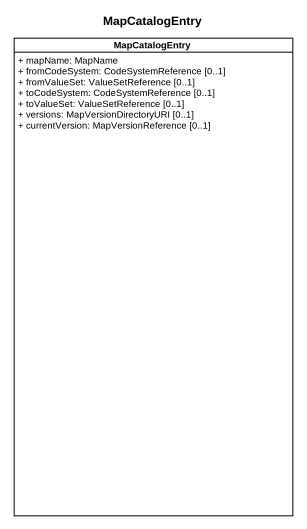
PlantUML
@startuml
title MapCatalogEntry
hide circle
hide empty members
skinparam classAttributeIconSize 0
class MapCatalogEntry #FFFFFF {
  + mapName: MapName
  + fromCodeSystem: CodeSystemReference [0..1]
  + fromValueSet: ValueSetReference [0..1]
  + toCodeSystem: CodeSystemReference [0..1]
  + toValueSet: ValueSetReference [0..1]
  + versions: MapVersionDirectoryURI [0..1]
  + currentVersion: MapVersionReference [0..1]
}
@enduml
